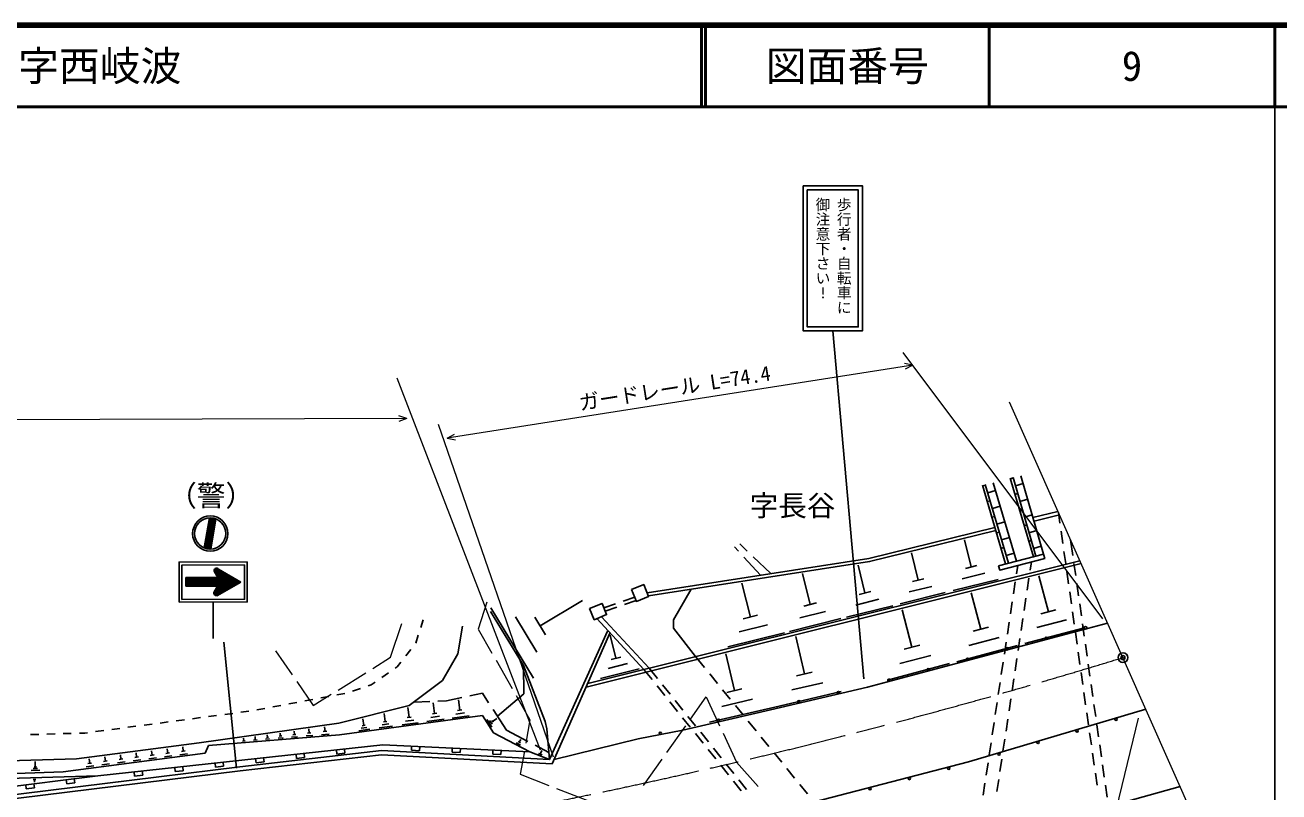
# Model space of a CAD drawing. Units: millimetres, scale not verified. Extents: x 40000 to 680000, y 20000 to 380000.
# Drawn here: x 425874 to 579500, y 286114 to 380000 of the extents above; entities that cross this region are included whole.
import ezdxf
from ezdxf.enums import TextEntityAlignment as Align

# ---------------------------------------------------------------- set-up
doc = ezdxf.new("R2010")
doc.units = ezdxf.units.MM
doc.header["$LTSCALE"] = 1000
doc.header["$PDMODE"] = 32
doc.header["$PDSIZE"] = 500
doc.linetypes.add('CHAIN', pattern=[18.5, 12, -1.5, 3.5, -1.5])
for name, color, linetype, lineweight in [('M-BGD', 7, 'Continuous', 25), ('M-BMK', 2, 'CHAIN', 13), ('M-BMK-HTXT', 7, 'Continuous', 13), ('M-BMK-SRVR', 3, 'Continuous', 25), ('M-STR-HTXT', 7, 'Continuous', 13), ('M-STR-STRC', 7, 'Continuous', 25), ('M-TTL', 2, 'Continuous', 140), ('M-TTL-BAND', 7, 'Continuous', 25), ('M-TTL-LINE', 7, 'Continuous', 50)]:
    doc.layers.add(name, color=color, linetype=linetype, lineweight=lineweight)
doc.layers.add('M-OTRS', color=6, linetype='Continuous')
doc.layers.add('M-TTL-TXT', color=7, linetype='Continuous')
doc.styles.add('@ＭＳ ゴシック', font='')
doc.styles.add('ＭＳ ゴシック', font='')
doc.styles.get('@ＭＳ ゴシック').set_extended_font_data('@MS Gothic')
doc.styles.get('ＭＳ ゴシック').set_extended_font_data('MS Gothic')

msp = doc.modelspace()

# ---------------------------------------------------------------- hatches: boundary and pattern name
at = {"layer": 'M-STR-STRC'}
h = msp.add_hatch(dxfattribs=at)
h.set_pattern_fill('USER', color=256, style=0, pattern_type=2)
h.set_pattern_definition([(45.1025, (449261, 319524), (-141.674, 141.168), []), (45.1025, (449261, 319665), (-141.674, 141.168), [])])
h.paths.add_polyline_path([(449261, 319524, 0.10667), (448465, 319654), (447823, 315978, 0.10667), (448617, 315830)])
h = msp.add_hatch(dxfattribs=at)
h.set_pattern_fill('USER', color=256, style=0, pattern_type=2)
h.set_pattern_definition([(45.1025, (452327, 311806), (-141.674, 141.168), []), (45.1025, (452327, 311947), (-141.674, 141.168), [])])
h.paths.add_polyline_path([(452327, 311806), (449593, 313399, 0.92777), (449086, 313065), (449086, 313065, 0.00119), (449086, 313063), (449086, 313063), (449476, 312362), (445579, 312355), (445581, 311308), (449435, 311315), (449047, 310613, 0.00016), (449047, 310613, 0.73411), (449469, 310171)])

# ---------------------------------------------------------------- linework, layer by layer
at = {"layer": 'M-BGD'}
for p, q in [((549449, 314900), (546590, 324529)), ((546933, 324553), (546610, 324459)), ((549703, 314964), (546919, 324605)), ((550669, 315211), (547891, 324829)), ((550669, 315211), (547891, 324829)), ((546000, 314020), (543173, 323681)), ((543545, 323673), (543205, 323572)), ((546366, 314113), (543522, 323753)), ((544784, 322999), (543828, 322717)), ((547333, 314360), (544502, 323955)), ((547333, 314360), (544502, 323955)), ((547487, 322637), (547178, 322548)), ((548168, 323871), (547210, 323595)), ((544110, 321761), (543765, 321659)), ((545348, 321086), (544392, 320804)), ((548721, 321956), (547763, 321679)), ((544674, 319848), (544325, 319745)), ((548040, 320721), (547746, 320636)), ((549274, 320040), (548317, 319764)), ((549366, 319723), (552424, 320462)), ((549496, 319273), (552617, 320028)), ((552487, 320320), (552673, 319005)), ((529271, 314704), (544687, 318506)), ((545912, 319174), (544956, 318892)), ((548593, 318806), (548313, 318725)), ((549828, 318125), (548870, 317848)), ((552813, 318018), (553023, 316537)), ((514362, 315600), (513445, 316478)), ((541797, 313658), (540971, 316973)), ((545238, 317936), (544884, 317831)), ((546476, 317262), (545520, 316979)), ((549146, 316890), (548881, 316813)), ((553982, 316959), (554250, 315073)), ((513284, 315584), (512795, 316116)), ((535304, 312046), (534475, 315371)), ((545802, 316023), (545444, 315918)), ((547041, 315349), (546084, 315067)), ((550381, 316209), (549423, 315932)), ((549700, 314974), (549449, 314902)), ((553163, 315550), (553373, 314070)), ((494606, 298939), (555271, 314062)), ((494806, 299391), (555110, 314424)), ((502092, 310498), (529271, 314704)), ((515982, 312647), (513959, 314850)), ((517243, 312842), (515083, 314911)), ((528781, 310481), (527931, 313892)), ((542488, 313830), (541107, 313486)), ((547491, 313840), (547339, 312831)), ((549175, 314270), (549026, 313274)), ((554389, 314086), (554599, 312606)), ((522069, 309065), (521128, 312839)), ((535996, 312219), (534611, 311874)), ((545110, 312137), (539586, 310760)), ((543454, 312898), (540691, 312209)), ((548877, 312288), (548655, 310809)), ((551258, 308175), (550090, 312565)), ((553513, 313083), (553723, 311602)), ((505316, 307179), (507489, 310929)), ((514746, 307520), (513706, 311691)), ((529491, 310658), (528070, 310304)), ((538626, 310521), (533086, 309139)), ((536965, 311283), (534195, 310593)), ((542965, 306025), (541776, 310492)), ((547191, 311845), (546968, 310366)), ((553863, 310615), (554072, 309134)), ((554739, 311619), (554949, 310138)), ((488993, 306433), (494167, 309558)), ((496780, 308666), (498206, 309153)), ((499149, 309475), (500575, 309962)), ((499316, 309067), (500740, 309553)), ((522855, 309261), (521283, 308869)), ((532190, 308916), (526506, 307499)), ((530485, 309699), (527643, 308990)), ((546820, 309381), (546598, 307902)), ((548507, 309823), (548284, 308345)), ((555089, 309151), (555299, 307670)), ((486930, 301587), (482906, 308219)), ((488148, 300038), (482940, 308661)), ((488570, 303236), (485967, 307547)), ((489644, 305355), (488342, 307511)), ((501691, 301108), (495945, 307334)), ((502332, 301268), (496517, 307570)), ((496948, 308258), (498372, 308745)), ((515615, 307737), (513877, 307304)), ((525841, 307333), (519551, 305765)), ((523955, 308199), (520810, 307415)), ((534542, 303840), (533332, 308387)), ((548136, 307359), (547914, 305880)), ((552172, 308419), (550343, 307932)), ((554212, 308147), (554422, 306666)), ((474664, 307183), (474358, 306234)), ((478903, 303032), (479481, 306389)), ((490127, 290087), (497223, 305804)), ((505317, 306146), (505316, 307179)), ((508025, 302687), (505317, 306146)), ((516830, 306564), (513355, 305697)), ((543896, 306272), (542034, 305777)), ((546450, 306916), (546227, 305437)), ((555694, 306223), (548379, 304276)), ((553476, 307199), (549818, 306226)), ((555439, 306683), (555648, 305202)), ((474051, 305285), (473745, 304337)), ((490465, 289571), (497524, 305541)), ((498257, 302473), (497548, 305320)), ((518914, 305607), (511964, 303874)), ((521362, 300564), (520301, 305139)), ((545223, 305031), (541500, 304040)), ((546079, 304451), (545857, 302972)), ((547766, 304894), (547543, 303415)), ((554562, 305679), (554772, 304199)), ((555788, 304215), (555998, 302735)), ((473150, 303542), (472531, 302760)), ((477012, 299746), (478903, 303032)), ((508025, 302687), (509133, 301327)), ((512779, 298514), (511737, 303004)), ((536839, 302829), (533050, 301820)), ((535489, 304092), (533594, 303588)), ((547481, 304037), (540035, 302056)), ((554912, 303211), (555122, 301731)), ((471465, 301414), (471237, 301258)), ((471912, 301979), (471465, 301414)), ((489608, 294740), (486930, 301587)), ((486999, 298131), (486930, 301587)), ((501103, 301167), (496358, 299984)), ((499680, 301820), (497308, 301229)), ((498851, 302621), (497664, 302325)), ((501691, 301108), (502694, 299860)), ((502332, 301268), (503341, 300013)), ((539137, 301817), (531559, 299800)), ((545709, 301986), (545486, 300508)), ((547395, 302429), (547173, 300950)), ((556138, 301748), (556348, 300267)), ((470414, 300695), (469592, 300132)), ((472932, 296674), (477012, 299746)), ((509763, 300554), (510708, 299395)), ((522315, 300785), (520409, 300343)), ((547025, 299964), (546802, 298486)), ((555261, 300744), (555471, 299263)), ((465059, 298167), (464079, 297984)), ((466954, 298782), (466009, 298465)), ((468259, 299219), (467900, 299099)), ((468769, 299569), (468259, 299219)), ((481903, 298222), (480364, 297886)), ((482674, 297035), (481903, 298222)), ((483752, 295377), (486999, 298131)), ((503319, 299084), (504256, 297918)), ((503966, 299236), (504904, 298071)), ((511338, 298622), (512283, 297463)), ((513714, 298731), (511843, 298297)), ((525882, 298398), (518257, 296629)), ((523622, 299481), (519809, 298597)), ((545338, 299522), (545116, 298043)), ((555611, 298276), (555821, 296795)), ((556488, 299280), (556698, 297799)), ((457218, 296704), (456238, 296521)), ((459179, 297070), (458199, 296887)), ((461139, 297436), (460159, 297253)), ((463099, 297801), (462119, 297618)), ((464328, 294543), (472932, 296674)), ((475448, 297191), (473527, 297122)), ((476053, 295729), (475880, 297008)), ((477527, 297266), (476444, 297227)), ((479390, 297673), (477527, 297266)), ((479128, 296125), (478959, 297376)), ((504881, 297141), (505818, 295976)), ((505528, 297294), (506466, 296129)), ((518257, 296629), (509731, 294652)), ((514997, 297451), (511255, 296583)), ((512913, 296690), (513858, 295531)), ((544968, 297057), (544745, 295578)), ((546654, 297500), (546432, 296021)), ((556837, 296812), (557047, 295331)), ((447365, 295208), (446377, 295076)), ((449341, 295470), (448353, 295339)), ((451318, 295733), (450330, 295602)), ((453294, 295996), (452306, 295865)), ((455258, 296338), (454278, 296156)), ((481908, 295450), (464403, 293085)), ((467364, 294243), (467253, 295064)), ((469992, 294715), (469858, 295709)), ((473188, 295279), (472694, 295212)), ((472941, 295246), (472781, 296433)), ((477235, 295020), (475102, 294732)), ((476644, 295374), (475578, 295230)), ((476320, 295765), (475787, 295693)), ((480283, 295432), (478199, 295150)), ((479706, 295779), (478664, 295638)), ((479389, 296160), (478868, 296090)), ((483280, 293346), (481908, 295450)), ((483063, 294044), (482459, 294970)), ((483131, 294749), (483687, 295111)), ((484848, 293691), (483218, 296199)), ((506443, 295199), (507381, 294034)), ((507091, 295352), (508028, 294187)), ((546284, 295035), (546061, 293556)), ((555961, 295808), (556171, 294328)), ((435506, 293630), (434517, 293498)), ((437482, 293893), (436494, 293761)), ((439459, 294156), (438471, 294024)), ((441435, 294419), (440447, 294287)), ((443412, 294682), (442424, 294550)), ((445388, 294945), (444400, 294813)), ((447188, 292105), (464328, 294543)), ((458870, 293134), (458836, 293561)), ((460686, 293323), (460647, 293819)), ((462861, 293544), (462387, 293506)), ((462624, 293525), (462579, 294094)), ((468122, 293788), (466754, 293603)), ((467743, 294016), (467059, 293923)), ((467535, 294266), (467193, 294220)), ((470909, 294165), (469254, 293941)), ((470451, 294440), (469623, 294328)), ((470199, 294743), (469785, 294687)), ((474037, 294588), (472059, 294320)), ((473489, 294917), (472500, 294783)), ((483097, 294396), (482795, 294859)), ((483207, 294633), (483056, 294864)), ((489808, 293830), (489608, 294740)), ((490127, 290087), (489808, 293830)), ((514488, 294759), (515432, 293599)), ((544597, 294592), (544375, 293113)), ((557187, 294344), (557397, 292864)), ((427553, 293162), (426556, 293134)), ((429546, 293218), (428549, 293190)), ((431539, 293274), (430542, 293246)), ((432164, 290182), (447188, 292105)), ((433179, 293320), (432536, 293302)), ((433529, 293367), (433179, 293320)), ((464403, 293085), (448356, 291816)), ((452843, 292370), (452518, 292345)), ((452680, 292358), (452655, 292682)), ((454293, 292485), (453880, 292452)), ((454086, 292469), (454054, 292881)), ((455839, 292607), (455333, 292567)), ((455697, 292800), (455444, 292780)), ((455570, 292790), (455546, 293093)), ((457489, 292738), (456883, 292690)), ((457318, 292968), (457015, 292944)), ((457167, 292956), (457138, 293320)), ((459249, 292877), (458536, 292821)), ((459048, 293148), (458692, 293120)), ((461125, 293025), (460299, 292960)), ((460893, 293339), (460480, 293307)), ((463127, 293184), (462180, 293109)), ((500992, 292611), (490693, 290086)), ((508005, 293257), (508943, 292092)), ((508653, 293410), (509590, 292245)), ((516062, 292827), (517007, 291668)), ((544227, 292127), (544004, 290649)), ((545913, 292570), (545691, 291091)), ((556311, 293340), (556520, 291860)), ((447920, 290866), (430561, 288574)), ((434794, 288071), (469698, 291868)), ((435711, 289869), (435640, 290426)), ((437626, 290116), (437554, 290671)), ((439769, 290391), (439307, 290332)), ((439538, 290362), (439466, 290916)), ((441679, 290637), (441218, 290578)), ((441448, 290607), (441377, 291160)), ((443864, 290544), (442944, 290426)), ((443587, 290882), (443127, 290823)), ((443357, 290853), (443286, 291405)), ((445770, 290790), (444852, 290672)), ((445493, 291128), (445034, 291068)), ((445264, 291098), (445193, 291649)), ((448356, 291816), (447920, 290866)), ((452188, 289202), (469537, 291164)), ((459070, 290712), (459124, 290216)), ((460115, 290324), (460061, 290820)), ((464026, 291251), (464079, 290755)), ((464079, 290755), (465071, 290863)), ((465071, 290863), (465017, 291359)), ((469537, 291164), (490127, 290087)), ((509568, 291315), (510505, 290150)), ((510215, 291468), (511152, 290303)), ((517637, 290895), (518582, 289736)), ((556660, 290873), (556870, 289392)), ((557537, 291876), (557747, 290396)), ((452188, 289202), (373610, 279499)), ((400066, 289249), (432164, 290182)), ((427397, 288994), (426865, 288975)), ((427256, 289202), (426991, 289192)), ((427123, 289197), (427101, 289835)), ((434308, 289311), (433379, 289192)), ((434028, 289653), (433563, 289593)), ((433795, 289623), (433724, 290180)), ((436223, 289558), (435296, 289439)), ((435943, 289899), (435480, 289840)), ((438136, 289805), (437211, 289686)), ((437857, 290146), (437394, 290086)), ((440047, 290052), (439124, 289933)), ((441957, 290298), (441035, 290179)), ((444203, 289094), (444257, 288599)), ((445248, 288707), (445194, 289202)), ((449159, 289634), (449213, 289138)), ((449213, 289138), (450204, 289246)), ((450204, 289246), (450150, 289741)), ((454114, 290173), (454168, 289677)), ((454168, 289677), (455159, 289785)), ((455159, 289785), (455105, 290281)), ((459124, 290216), (460115, 290324)), ((511130, 289373), (512067, 288208)), ((511777, 289526), (512714, 288361)), ((519212, 288963), (520157, 287804)), ((543856, 289663), (543634, 288184)), ((545543, 290106), (545320, 288627)), ((557887, 289409), (558097, 287928)), ((373610, 280442), (434794, 288071)), ((430561, 288574), (390586, 287262)), ((410939, 287372), (434794, 288071)), ((427670, 288791), (426607, 288753)), ((426849, 287638), (427189, 287648)), ((427019, 287643), (427029, 287303)), ((430913, 287587), (430975, 287092)), ((431964, 287216), (431903, 287710)), ((439248, 288555), (439301, 288060)), ((439301, 288060), (440293, 288168)), ((440293, 288168), (440239, 288663)), ((444257, 288599), (445248, 288707)), ((512692, 287431), (513629, 286266)), ((513339, 287584), (514277, 286419)), ((545172, 287641), (544950, 286162)), ((557010, 288405), (557220, 286924)), ((425967, 286970), (426028, 286476)), ((426028, 286476), (427018, 286599)), ((427018, 286599), (426956, 287094)), ((430975, 287092), (431964, 287216)), ((520787, 287031), (521732, 285872)), ((543485, 287198), (543263, 285719)), ((567410, 286773), (544477, 280401)), ((558236, 286941), (558446, 285460))]:
    msp.add_line(p, q, dxfattribs=at)
for points in [[(502245, 310118), (529350, 314312), (544799, 318122)], [(558516, 306767), (529082, 298935), (517208, 296182)], [(492521, 277978), (517233, 283508), (541482, 289799), (563196, 296248)], [(517208, 296182), (506473, 293692), (500992, 292611)], [(373671, 279004), (452247, 288707), (469553, 290664), (490465, 289571)]]:
    msp.add_lwpolyline(points, dxfattribs=at)
for points in [[(545151, 313803), (550669, 315211), (550803, 314685), (545286, 313277)], [(500195, 310908), (501686, 311507), (502274, 310044), (500783, 309445)], [(495045, 308565), (496563, 309192), (497128, 307823), (495610, 307196)]]:
    msp.add_lwpolyline(points, close=True, dxfattribs=at)
for centre in [(555804, 306200), (550986, 304918), (546169, 303636), (536535, 301073), (541352, 302355), (531717, 299791), (525539, 298267), (520683, 297141), (510836, 294857), (559549, 295009), (503704, 293298), (554771, 293590), (549992, 292171), (545213, 290751), (539045, 289013), (534220, 287761), (529395, 286509)]:
    msp.add_circle(centre, 150, dxfattribs=at)
at = {"layer": 'M-BMK'}
msp.add_arc((345317, 1004133), 733797, 280.45668, 287.04321, dxfattribs=at)
at = {"layer": 'M-BMK-HTXT'}
for p, q in [((482467, 309345), (481391, 306059)), ((470665, 302596), (472020, 306723)), ((481391, 306059), (483081, 303095)), ((456568, 303372), (458593, 300442)), ((468464, 301226), (470665, 302596)), ((483575, 302229), (485549, 298764)), ((459160, 299622), (461185, 296693)), ((464233, 298590), (467618, 300699)), ((461185, 296693), (463387, 298063)), ((486043, 297898), (487733, 294933)), ((507392, 295019), (509318, 297740)), ((509318, 297740), (510967, 294202)), ((487733, 294933), (487228, 292102)), ((504513, 290950), (506816, 294205)), ((511389, 293299), (513039, 289761)), ((487053, 291120), (486549, 288289)), ((501633, 286881), (503937, 290136)), ((513039, 289761), (515695, 286780)), ((486549, 288289), (490057, 286911)), ((490984, 286546), (494696, 285088))]:
    msp.add_line(p, q, dxfattribs=at)
at = {"layer": 'M-BMK-SRVR'}
msp.add_circle((560387, 302561), 598, dxfattribs=at)
msp.add_point((560387, 302561), dxfattribs=at)
at = {"layer": 'M-OTRS'}
msp.add_point((560387, 302561), dxfattribs=at)
at = {"layer": 'M-STR-HTXT'}
for p, q in [((557943, 307299), (533478, 339925)), ((534651, 338360), (477571, 329415)), ((534651, 338360), (533612, 338550)), ((534651, 338360), (533721, 337861)), ((489032, 291228), (471468, 336775)), ((576918, 265400), (546472, 333841)), ((472658, 331821), (471660, 332167)), ((472658, 331821), (344761, 331427)), ((472658, 331821), (471662, 331469)), ((490600, 290377), (476512, 331086)), ((477571, 329415), (478501, 329914)), ((477571, 329415), (478609, 329225)), ((562239, 295151), (549937, 244416))]:
    msp.add_line(p, q, dxfattribs=at)
at = {"layer": 'M-STR-STRC'}
for p, q in [((524838, 342552), (528630, 299939)), ((448465, 319654), (447823, 315978)), ((449261, 319524), (448617, 315830)), ((452327, 311806), (449593, 313399)), ((449476, 312362), (445579, 312355)), ((445579, 312355), (445581, 311308)), ((449086, 313063), (449476, 312362)), ((445581, 311308), (449435, 311315)), ((449435, 311315), (449047, 310613)), ((452327, 311806), (449469, 310171)), ((448932, 309358), (448940, 304894)), ((451799, 289032), (450218, 304429)), ((484848, 293691), (487493, 292295)), ((487731, 291024), (483280, 293346)), ((486589, 291845), (486037, 292132)), ((486566, 292137), (486290, 292281)), ((486428, 292209), (486601, 292540)), ((469698, 291868), (487731, 291024)), ((473238, 291702), (473214, 291205)), ((473214, 291205), (474210, 291158)), ((474210, 291158), (474234, 291656)), ((478217, 291469), (478194, 290971)), ((478194, 290971), (479190, 290925)), ((479190, 290925), (479213, 291423)), ((483196, 291236), (483173, 290738)), ((483173, 290738), (484169, 290691)), ((484169, 290691), (484192, 291189)), ((490127, 290087), (487731, 291024)), ((488374, 291829), (490054, 290942)), ((489223, 290655), (488781, 290828)), ((489002, 290741), (489175, 291183))]:
    msp.add_line(p, q, dxfattribs=at)
for points in [[(521213, 360321), (528463, 360321), (528463, 342552), (521213, 342552)], [(521713, 359821), (527963, 359821), (527963, 343052), (521713, 343052)], [(453093, 314270), (444753, 314255), (444762, 309351), (453101, 309366)], [(452761, 313909), (445086, 313895), (445094, 309684), (452768, 309698)]]:
    msp.add_lwpolyline(points, close=True, dxfattribs=at)
for radius in [2159, 1914]:
    msp.add_circle((448563, 317743), radius, dxfattribs=at)
for centre, radius, start, end in [((449352, 313213), 305, 37.66571, 209.35495), ((449328, 310458), 320, 151.08661, 296.25421)]:
    msp.add_arc(centre, radius, start, end, dxfattribs=at)
at = {"layer": 'M-TTL'}
msp.add_line((680000, 380000), (40000, 380000), dxfattribs=at)
at = {"layer": 'M-TTL-BAND'}
msp.add_line((579000, 20000), (579000, 370000), dxfattribs=at)
at = {"layer": 'M-TTL-LINE'}
for p, q in [((508747, 380000), (508747, 370000)), ((509247, 380000), (509247, 370000)), ((543997, 380000), (543997, 370000)), ((579000, 380000), (579000, 370000)), ((40000, 370000), (680000, 370000))]:
    msp.add_line(p, q, dxfattribs=at)

# ---------------------------------------------------------------- texts
at = {"layer": 'M-BMK-HTXT', "style": 'ＭＳ ゴシック'}
msp.add_text('字長谷', height=2566, rotation=0.103, dxfattribs=at).set_placement((519903, 319113), align=Align.BOTTOM_CENTER)
at = {"layer": 'M-STR-HTXT', "style": 'ＭＳ ゴシック'}
msp.add_text('ガードレール L=74.4', height=1833, rotation=8.906, dxfattribs=at).set_placement((505693, 334125), align=Align.BOTTOM_CENTER)
at = {"layer": 'M-STR-STRC', "style": '@ＭＳ ゴシック'}
for s, p in [('御注意下さい！', (522559, 352635)), ('歩行者・自転車に', (525158, 351738))]:
    msp.add_text(s, height=1320, rotation=270, dxfattribs=at).set_placement(p, align=Align.BOTTOM_CENTER)
at = {"layer": 'M-STR-STRC', "style": 'ＭＳ ゴシック'}
msp.add_text('（警）', height=2566, dxfattribs=at).set_placement((448670, 320330), align=Align.BOTTOM_CENTER)
at = {"layer": 'M-TTL-TXT', "style": 'ＭＳ ゴシック'}
msp.add_text('宇部市大字西岐波', height=3666, dxfattribs=at).set_placement((405024, 375000), align=Align.MIDDLE_LEFT)
for s, p in [('図面番号', (526622, 375000)), ('9', (561497, 375000))]:
    msp.add_text(s, height=3666, dxfattribs=at).set_placement(p, align=Align.MIDDLE_CENTER)

doc.saveas('drawing.dxf')
